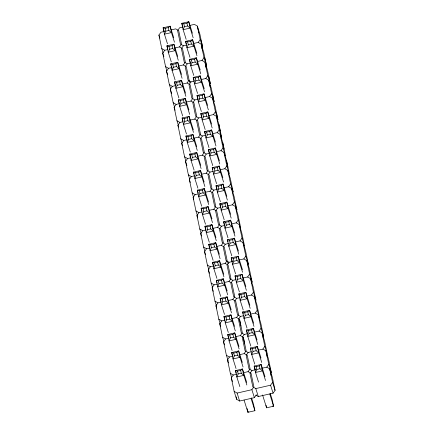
<?xml version="1.0" encoding="UTF-8"?>
<svg xmlns="http://www.w3.org/2000/svg" width="434" height="434" viewBox="0 0 434 434"><rect width="100%" height="100%" fill="white"/><g stroke="black" fill="none" stroke-linecap="round" stroke-linejoin="round"><path stroke-width="0.65" d="M174.473 42.217L171.457 32.577L164.453 34.178L163.108 27.781L165.175 28.319L165.777 31.161L164.453 34.178L167.475 43.812M178.276 60.255L175.255 50.621L168.256 52.216L166.911 45.825L168.978 46.362L169.575 49.205L168.256 52.216L171.278 61.856M193.157 37.731L190.141 28.091L183.137 29.691L181.792 23.295L183.859 23.832L184.461 26.675L183.137 29.691L186.159 39.326M182.079 78.299L179.058 68.664L172.059 70.259L170.708 63.869L172.781 64.406L173.378 67.243L172.059 70.259L175.081 79.899M196.96 55.774L193.944 46.134L186.94 47.735L185.595 41.339L187.662 41.876L188.264 44.718L186.94 47.735L189.962 57.369M185.882 96.343L182.86 86.702L175.862 88.303L174.511 81.907L176.584 82.444L177.18 85.286L175.862 88.303L178.879 97.938M200.763 73.813L197.741 64.178L190.743 65.773L189.398 59.382L191.465 59.919L192.061 62.756L190.743 65.773L193.765 75.413M189.685 114.381L186.663 104.746L179.66 106.346L178.314 99.95L180.387 100.487L180.983 103.33L179.66 106.346L182.681 115.981M204.566 91.856L201.544 82.221L194.546 83.816L193.195 77.426L195.267 77.957L195.864 80.8L194.546 83.816L197.562 93.451M193.483 132.424L190.466 122.789L183.463 124.384L182.117 117.994L184.184 118.531L184.786 121.368L183.463 124.384L186.484 134.025M208.369 109.9L205.347 100.259L198.349 101.86L196.998 95.464L199.07 96.001L199.667 98.843L198.349 101.86L201.365 111.495M197.286 150.468L194.264 140.828L187.266 142.428L185.92 136.037L187.987 136.569L188.589 139.412L187.266 142.428L190.287 152.063M212.172 127.938L209.15 118.303L202.146 119.898L200.801 113.507L202.873 114.044L203.47 116.887L202.146 119.898L205.168 129.538M201.088 168.511L198.067 158.871L191.069 160.471L189.718 154.075L191.79 154.612L192.387 157.455L191.069 160.471L194.09 170.106M215.969 145.981L212.953 136.347L205.949 137.941L204.604 131.551L206.671 132.088L207.273 134.925L205.949 137.941L208.971 147.582M204.891 186.549L201.87 176.915L194.871 178.51L193.521 172.119L195.593 172.656L196.19 175.499L194.871 178.51L197.888 188.15M219.772 164.025L216.75 154.385L209.752 155.985L208.407 149.589L210.474 150.126L211.07 152.969L209.752 155.985L212.774 165.62M208.694 204.593L205.673 194.958L198.669 196.553L197.324 190.163L199.396 190.694L199.993 193.537L198.669 196.553L201.691 206.193M223.575 182.068L220.553 172.428L213.555 174.029L212.204 167.632L214.277 168.17L214.873 171.012L213.555 174.029L216.571 183.663M212.492 222.637L209.476 212.996L202.472 214.597L201.126 208.201L203.193 208.738L203.796 211.58L202.472 214.597L205.494 224.232M227.378 200.107L224.356 190.472L217.358 192.067L216.007 185.676L218.08 186.213L218.676 189.05L217.358 192.067L220.374 201.707M216.295 240.675L213.273 231.04L206.275 232.635L204.929 226.244L206.996 226.781L207.598 229.624L206.275 232.635L209.297 242.275M231.181 218.15L228.159 208.515L221.156 210.11L219.81 203.72L221.882 204.251L222.479 207.094L221.156 210.11L224.177 219.745M220.098 258.718L217.076 249.083L210.078 250.678L208.732 244.288L210.799 244.825L211.396 247.662L210.078 250.678L213.099 260.319M234.978 236.194L231.962 226.553L224.958 228.154L223.613 221.758L225.68 222.295L226.282 225.137L224.958 228.154L227.98 237.789M223.901 276.762L220.879 267.122L213.881 268.722L212.53 262.326L214.602 262.863L215.199 265.706L213.881 268.722L216.897 278.357M238.781 254.232L235.76 244.597L228.761 246.192L227.416 239.801L229.483 240.338L230.08 243.181L228.761 246.192L231.783 255.832M227.704 294.805L224.682 285.165L217.678 286.765L216.333 280.369L218.405 280.906L219.002 283.749L217.678 286.765L220.7 296.4M242.584 272.275L239.563 262.641L232.564 264.235L231.213 257.845L233.286 258.382L233.883 261.219L232.564 264.235L235.581 273.876M231.501 312.843L228.485 303.209L221.481 304.804L220.136 298.413L222.203 298.95L222.805 301.787L221.481 304.804L224.503 314.444M246.387 290.319L243.365 280.679L236.367 282.279L235.016 275.883L237.089 276.42L237.686 279.263L236.367 282.279L239.384 291.914M235.304 330.887L232.282 321.252L225.284 322.847L223.939 316.457L226.006 316.988L226.608 319.831L225.284 322.847L228.306 332.482M250.19 308.362L247.168 298.722L240.165 300.323L238.819 293.926L240.892 294.464L241.488 297.306L240.165 300.323L243.186 309.957M239.107 348.931L236.085 339.29L229.087 340.891L227.742 334.495L229.808 335.032L230.405 337.874L229.087 340.891L232.109 350.526M253.988 326.401L250.971 316.766L243.968 318.361L242.622 311.97L244.689 312.507L245.291 315.344L243.968 318.361L246.989 328.001M243.045 366.963L240.029 357.323L233.025 358.923L231.68 352.527L233.747 353.064L234.349 355.907L233.025 358.923L236.047 368.558M257.791 344.444L254.769 334.804L247.771 336.404L246.425 330.014L248.492 330.545L249.089 333.388L247.771 336.404L250.792 346.039M246.848 385.001L243.832 375.367L236.828 376.962L235.483 370.571L237.55 371.108L238.152 373.945L236.828 376.962L239.85 386.602M261.735 362.477L258.713 352.837L251.709 354.437L250.364 348.041L252.436 348.578L253.033 351.421L251.709 354.437L254.731 364.072M265.532 380.52L262.516 370.88L255.512 372.481L254.167 366.084L256.234 366.621L256.836 369.464L255.512 372.481L258.534 382.115M163.108 52.861L161.768 48.575L158.925 35.078L160.933 32.235L164.144 31.503M166.911 70.899L165.571 66.614L162.723 53.122L164.736 50.279L167.947 49.547M174.376 48.082L179.513 46.905L181.526 44.067L178.683 30.57L175.71 28.866L171.213 29.892M186.631 45.06L183.419 45.792L181.412 48.635L184.255 62.133L187.222 63.836L190.434 63.104M170.714 88.943L169.374 84.657L166.526 71.16L168.538 68.322L171.75 67.59M193.059 43.595L198.197 42.423L200.21 39.581L197.367 26.083L194.399 24.38L189.902 25.405M178.819 65.973L183.316 64.948L185.323 62.105L182.481 48.613L179.513 46.905M187.222 63.836L185.209 66.679L188.058 80.171L191.025 81.88L194.237 81.147M174.707 107.599L173.171 102.701L170.329 89.203L172.341 86.361L175.553 85.628M202.032 48.489L202.7 47.539L199.857 34.042L197.367 26.083L198.788 32.832M197.503 61.487L202 60.462L204.007 57.624L201.164 44.127L198.197 42.423M182.622 84.017L187.119 82.992L189.126 80.149L186.284 66.652L183.316 64.948M191.025 81.88L189.012 84.717L191.855 98.214L194.828 99.918L198.04 99.185M178.32 125.03L176.974 120.744L174.132 107.247L176.139 104.404L179.356 103.672M205.835 66.527L206.503 65.583L203.66 52.085L201.164 44.127L202.586 50.876M201.305 79.53L205.803 78.505L207.81 75.662L204.967 62.17L202 60.462M185.779 102.207L190.922 101.03L192.929 98.192L190.087 84.695L187.119 82.992M194.828 99.918L192.815 102.76L195.658 116.258L198.626 117.961L201.843 117.229M182.117 143.068L180.777 138.782L177.935 125.29L179.942 122.448L183.153 121.715M205.108 97.574L209.606 96.549L211.613 93.706L208.77 80.209L205.803 78.505M189.582 120.245L194.72 119.073L196.732 116.236L193.889 102.739L190.922 101.03M198.626 117.961L196.618 120.804L199.461 134.301L202.428 136.005L205.64 135.272M185.92 161.112L184.58 156.826L181.737 143.328L183.745 140.491L186.956 139.753M208.911 115.618L213.409 114.587L215.416 111.75L212.573 98.252L209.606 96.549M194.025 138.142L198.522 137.117L200.535 134.274L197.692 120.777L194.72 119.073M202.428 136.005L200.421 138.847L203.264 152.339L206.231 154.048L209.443 153.311M189.723 179.155L188.383 174.869L185.535 161.372L187.548 158.529L190.759 157.797M217.239 120.652L217.911 119.708L215.069 106.211L212.573 98.252M212.709 133.656L217.206 132.63L219.219 129.788L216.376 116.296L213.409 114.587M197.828 156.186L202.325 155.16L204.333 152.318L201.49 138.82L198.522 137.117M206.231 154.048L204.219 156.886L207.067 170.383L210.034 172.086L213.246 171.354M193.526 197.193L192.181 192.908L189.338 179.416L191.351 176.573L194.562 175.841M221.042 138.696L221.709 137.752L218.866 124.254L216.376 116.296M216.512 151.699L221.009 150.674L223.022 147.831L220.174 134.334L217.206 132.63M201.631 174.229L206.128 173.199L208.136 170.361L205.293 156.864L202.325 155.16M210.034 172.086L208.022 174.929L210.864 188.427L213.837 190.13L217.049 189.398M197.329 215.237L195.984 210.951L193.141 197.454L195.148 194.616L198.365 193.884M220.315 169.743L224.812 168.718L226.819 165.875L223.977 152.377L221.009 150.674M204.788 192.414L209.931 191.242L211.938 188.399L209.096 174.907L206.128 173.199M213.837 190.13L211.825 192.973L214.667 206.465L217.635 208.174L220.852 207.441M201.126 233.28L199.786 228.995L196.944 215.497L198.951 212.655L202.163 211.922M223.472 187.927L228.615 186.756L230.622 183.918L227.779 170.421L224.812 168.718M209.231 210.311L213.734 209.286L215.741 206.443L212.899 192.946L209.931 191.242M217.635 208.174L215.627 211.011L218.47 224.508L221.438 226.212L224.649 225.479M204.929 251.324L203.589 247.038L200.747 233.541L202.754 230.698L205.966 229.966M232.445 192.821L233.118 191.877L230.275 178.379L227.779 170.421M227.921 205.824L232.418 204.799L234.425 201.956L231.582 188.464L228.615 186.756M213.034 228.355L217.532 227.324L219.544 224.487L216.702 210.989L213.734 209.286M221.438 226.212L219.43 229.054L222.273 242.552L225.241 244.255L228.452 243.523M209.768 248.009L206.557 248.742L204.544 251.584L207.392 265.076L208.922 269.975M236.248 210.864L236.921 209.915L234.078 196.423L231.582 188.464M231.718 223.868L236.215 222.843L238.228 220L235.385 206.503L232.418 204.799M216.837 246.393L221.335 245.367L223.342 242.53L220.499 229.033L217.532 227.324M225.241 244.255L223.228 247.098L226.076 260.595L229.043 262.299L232.255 261.566M212.535 287.406L211.19 283.12L208.347 269.623L210.36 266.785L213.571 266.047M235.521 241.912L240.018 240.881L242.031 238.044L239.188 224.546L236.215 222.843M219.995 264.583L225.137 263.411L227.145 260.568L224.302 247.071L221.335 245.367M229.043 262.299L227.031 265.136L229.874 278.633L232.846 280.342L236.058 279.604M216.338 305.449L214.993 301.163L212.15 287.666L214.157 284.823L217.374 284.091M238.678 260.096L243.821 258.924L245.828 256.082L242.986 242.59L240.018 240.881M224.443 282.48L228.94 281.454L230.948 278.612L228.105 265.114L225.137 263.411M232.846 280.342L230.834 283.18L233.676 296.677L236.644 298.38L239.861 297.648M220.331 324.1L218.796 319.202L215.953 305.71L217.96 302.867L221.172 302.135M247.657 264.99L248.324 264.04L245.481 250.548L242.986 242.59M243.127 277.993L247.624 276.968L249.631 274.125L246.789 260.628L243.821 258.924M228.241 300.518L232.743 299.493L234.751 296.655L231.908 283.158L228.94 281.454M236.644 298.38L234.637 301.223L237.479 314.721L240.447 316.424L243.658 315.692M223.939 341.531L222.599 337.245L219.756 323.748L221.763 320.91L224.975 320.178M251.454 283.033L252.127 282.084L249.284 268.586L246.789 260.628M246.93 296.037L251.427 295.011L253.434 292.169L250.592 278.671L247.624 276.968M232.044 318.561L236.541 317.536L238.554 314.693L235.711 301.201L232.743 299.493M240.447 316.424L238.44 319.267L241.282 332.759L244.25 334.468L247.461 333.73M228.127 360.795L226.402 355.289L223.553 341.791L225.566 338.949L228.778 338.216M255.257 301.071L255.93 300.127L253.087 286.63L250.592 278.671M250.727 314.075L255.225 313.05L257.237 310.212L254.395 296.715L251.427 295.011M235.846 336.605L240.344 335.58L242.351 332.737L239.508 319.24L236.541 317.536M244.25 334.468L242.237 337.305L245.085 350.802L248.053 352.506L251.405 351.762M231.685 377.607L230.34 373.321L227.497 359.824L229.505 356.981M253.89 332.265L259.027 331.093L261.04 328.25L258.197 314.759L255.225 313.05M244.147 353.618L246.154 350.781L243.311 337.283L240.344 335.58M248.188 352.5L246.181 355.337L249.024 368.835L251.991 370.538L255.203 369.806M256.391 394.81L254.384 397.652L239.606 401.027L236.638 399.318L234.143 391.359L231.3 377.868L233.308 375.025L236.519 374.292M262.863 337.158L263.53 336.209L260.688 322.717L258.197 314.759M262.83 349.137L264.838 346.294L261.995 332.797L259.027 331.093M242.948 372.828L248.085 371.65L250.098 368.813L247.255 355.316L244.288 353.612L239.145 354.784M251.991 370.538L249.984 373.381L252.827 386.878L255.794 388.582L258.29 396.54L273.067 393.166L275.075 390.329L272.232 376.831L269.742 368.873L266.774 367.169L261.631 368.341M266.774 367.169L268.782 364.327L265.939 350.829L262.971 349.126L258.333 350.162M234.143 391.359L237.11 393.068L251.888 389.694L253.895 386.851L251.053 373.359L248.085 371.65M270.604 373.229L271.277 372.285L268.429 358.788L265.939 350.829L267.36 357.578M255.794 388.582L270.572 385.208L272.585 382.37L269.742 368.873L271.158 375.622M165.175 28.319L168.289 27.608L170.106 26.186L173.73 37.753M183.859 23.832L186.973 23.121L188.79 21.7L192.419 33.266M168.978 46.362L172.092 45.651L173.909 44.225L177.734 56.436M187.662 41.876L190.776 41.165L192.593 39.744L196.824 53.236M172.781 64.406L175.889 63.695L177.712 62.268L181.537 74.474M191.465 59.919L194.578 59.208L196.396 57.782L200.22 69.993M176.584 82.444L179.692 81.733L181.515 80.312L185.54 93.164M195.267 77.957L198.376 77.252L200.199 75.825L204.224 88.677M180.387 100.487L183.495 99.777L185.318 98.355L188.942 109.916M199.07 96.001L202.179 95.29L204.002 93.869L207.626 105.435M184.184 118.531L187.298 117.82L189.115 116.393L193.347 129.885M202.873 114.044L205.982 113.334L207.799 111.912L211.629 124.119M187.987 136.569L191.101 135.858L192.918 134.437L196.743 146.643M206.671 132.088L209.785 131.377L211.602 129.95L215.427 142.157M191.79 154.612L194.899 153.902L196.721 152.48L200.747 165.327M210.474 150.126L213.588 149.415L215.405 147.994L219.43 160.846M195.593 172.656L198.701 171.945L200.524 170.519L204.148 182.085M214.277 168.17L217.385 167.459L219.208 166.038L222.832 177.598M199.396 190.694L202.504 189.989L204.327 188.562L208.553 202.054M218.08 186.213L221.188 185.502L223.011 184.076L226.836 196.287M203.193 208.738L206.307 208.027L208.125 206.606L211.949 218.812M221.882 204.251L224.991 203.546L226.808 202.119L230.638 214.325M206.996 226.781L210.11 226.071L211.928 224.649L215.953 237.496M225.68 222.295L228.794 221.584L230.611 220.163L234.642 233.009M210.799 244.825L213.908 244.114L215.731 242.687L219.354 254.253M229.483 240.338L232.597 239.628L234.414 238.206L238.44 251.053M214.602 262.863L217.711 262.152L219.533 260.731L223.76 274.223M233.286 258.382L236.394 257.671L238.217 256.244L242.443 269.736M218.405 280.906L221.514 280.196L223.336 278.774L227.161 290.981M237.089 276.42L240.197 275.709L242.02 274.288L245.845 286.494M222.203 298.95L225.317 298.239L227.134 296.813L231.165 309.664M240.892 294.464L244 293.753L245.823 292.332L249.848 305.178M226.006 316.988L229.119 316.283L230.937 314.856L234.561 326.422M244.689 312.507L247.803 311.796L249.621 310.37L253.651 323.221M229.808 335.032L232.917 334.321L234.74 332.9L238.966 346.392M248.492 330.545L251.606 329.84L253.423 328.413L257.047 339.979M233.747 353.064L236.861 352.354L238.678 350.932L242.302 362.493M252.436 348.578L255.545 347.867L257.367 346.446L260.991 358.012M237.55 371.108L240.664 370.397L242.481 368.971L246.713 382.462M256.234 366.621L259.348 365.911L261.165 364.489L264.995 376.696M248.812 411.589L247.901 412.3L244.076 400.094M182.833 27.016L179.616 27.754L177.609 30.592L180.452 44.089L183.419 45.792M184.461 26.675L187.569 25.964L190.141 28.091L188.79 21.7L181.792 23.295L183.002 27.152M165.777 31.161L168.886 30.451L171.457 32.577L170.106 26.186L163.108 27.781L164.318 31.639M188.264 44.718L191.372 44.008L193.944 46.134L192.593 39.744L185.595 41.339L186.398 43.91M169.575 49.205L172.689 48.494L175.255 50.621L173.909 44.225L166.911 45.825L167.714 48.396M192.061 62.756L195.175 62.051L197.741 64.178L196.396 57.782L189.398 59.382L190.401 62.594M173.378 67.243L176.492 66.532L179.058 68.664L177.712 62.268L170.708 63.869L171.115 65.154M195.864 80.8L198.978 80.089L201.544 82.221L200.199 75.825L193.195 77.426L194.204 80.637M177.18 85.286L180.294 84.576L182.86 86.702L181.515 80.312L174.511 81.907L175.52 85.124M199.667 98.843L202.781 98.133L205.347 100.259L204.002 93.869L196.998 95.464L198.208 99.321M180.983 103.33L184.092 102.619L186.663 104.746L185.318 98.355L178.314 99.95L179.524 103.807M203.47 116.887L206.579 116.176L209.15 118.303L207.799 111.912L200.801 113.507L202.011 117.364M184.786 121.368L187.895 120.657L190.466 122.789L189.115 116.393L182.117 117.994L182.92 120.565M207.273 134.925L210.381 134.214L212.953 136.347L211.602 129.95L204.604 131.551L205.407 134.117M188.589 139.412L191.698 138.701L194.264 140.828L192.918 134.437L185.92 136.037L187.325 140.535M211.07 152.969L214.184 152.258L216.75 154.385L215.405 147.994L208.407 149.589L209.41 152.806M192.387 157.455L195.501 156.745L198.067 158.871L196.721 152.48L189.718 154.075L190.727 157.287M214.873 171.012L217.987 170.302L220.553 172.428L219.208 166.038L212.204 167.632L212.812 169.558M196.19 175.499L199.304 174.788L201.87 176.915L200.524 170.519L193.521 172.119L194.128 174.045M218.676 189.05L221.79 188.345L224.356 190.472L223.011 184.076L216.007 185.676L217.217 189.528M199.993 193.537L203.101 192.826L205.673 194.958L204.327 188.562L197.324 190.163L198.132 192.729M222.479 207.094L225.588 206.383L228.159 208.515L226.808 202.119L219.81 203.72L220.618 206.286M203.796 211.58L206.904 210.87L209.476 212.996L208.125 206.606L201.126 208.201L201.929 210.772M226.282 225.137L229.391 224.427L231.962 226.553L230.611 220.163L223.613 221.758L224.617 224.969M207.598 229.624L210.707 228.913L213.273 231.04L211.928 224.649L204.929 226.244L205.933 229.456M230.08 243.181L233.194 242.47L235.76 244.597L234.414 238.206L227.416 239.801L228.018 241.727M211.396 247.662L214.51 246.951L217.076 249.083L215.731 242.687L208.732 244.288L209.937 248.139M233.883 261.219L236.997 260.508L239.563 262.641L238.217 256.244L231.213 257.845L232.423 261.697M215.199 265.706L218.313 264.995L220.879 267.122L219.533 260.731L212.53 262.326L213.74 266.183M237.686 279.263L240.799 278.552L243.365 280.679L242.02 274.288L235.016 275.883L235.825 278.454M219.002 283.749L222.11 283.039L224.682 285.165L223.336 278.774L216.333 280.369L217.141 282.941M241.488 297.306L244.597 296.596L247.168 298.722L245.823 292.332L238.819 293.926L239.828 297.138M222.805 301.787L225.913 301.082L228.485 303.209L227.134 296.813L220.136 298.413L221.139 301.625M245.291 315.344L248.4 314.639L250.971 316.766L249.621 310.37L242.622 311.97L243.224 313.896M226.608 319.831L229.716 319.12L232.282 321.252L230.937 314.856L223.939 316.457L224.942 319.668M249.089 333.388L252.203 332.677L254.769 334.804L253.423 328.413L246.425 330.014L247.63 333.865M230.405 337.874L233.519 337.164L236.085 339.29L234.74 332.9L227.742 334.495L228.946 338.352M253.033 351.421L256.141 350.71L258.713 352.837L257.367 346.446L250.364 348.041L250.966 349.972M232.722 356.249L229.369 356.992L226.402 355.289M234.349 355.907L237.458 355.196L240.029 357.323L238.678 350.932L231.68 352.527L232.89 356.385M256.836 369.464L259.944 368.754L262.516 370.88L261.165 364.489L254.167 366.084L255.376 369.942M238.152 373.945L241.261 373.24L243.832 375.367L242.481 368.971L235.483 370.571L236.286 373.142M262.559 394.967L266.584 407.814L273.588 406.219L272.243 399.822L270.225 393.399M251.541 397.886L253.554 404.309L254.904 410.705L247.901 412.3L247.092 408.465M272.552 405.947L273.588 406.219L269.764 394.012M161.768 48.575L164.736 50.279M165.571 66.614L168.538 68.322M169.374 84.657L172.341 86.361M173.171 102.701L176.139 104.404M176.974 120.744L179.942 122.448M180.777 138.782L183.745 140.491M184.58 156.826L187.548 158.529M188.383 174.869L191.351 176.573M192.181 192.908L195.148 194.616M195.984 210.951L198.951 212.655M199.786 228.995L202.754 230.698M203.589 247.038L206.557 248.742M207.392 265.076L210.36 266.785M211.19 283.12L214.157 284.823M214.993 301.163L217.96 302.867M218.796 319.202L221.763 320.91M222.599 337.245L225.566 338.949M230.34 373.321L233.308 375.025M255.816 395.119L258.29 396.54M200.21 39.581L202.7 47.539L201.278 40.791M204.007 57.624L206.503 65.583L205.081 58.834M207.81 75.662L210.306 83.621L207.463 70.129L204.967 62.17L206.389 68.914M211.613 93.706L214.108 101.665L211.266 88.167L208.77 80.209L210.192 86.957M215.416 111.75L217.911 119.708L216.49 112.959M219.219 129.788L221.709 137.752M220.174 134.334L222.669 142.292L225.512 155.79L223.022 147.831M223.977 152.377L226.472 160.336L229.315 173.833L226.819 165.875M230.622 183.918L233.118 191.877M234.425 201.956L236.921 209.915M235.385 206.503L237.875 214.461L240.718 227.958L238.228 220M239.188 224.546L241.678 232.505L244.521 246.002L242.031 238.044M245.828 256.082L248.324 264.04M189.316 80.762L189.897 82.601M249.631 274.125L252.127 282.084M253.434 292.169L255.93 300.127M254.395 296.715L256.885 304.673L259.727 318.171L257.237 310.212M261.04 328.25L263.53 336.209M261.995 332.797L264.49 340.755L267.333 354.252L264.838 346.294M268.782 364.327L271.277 372.285M272.585 382.37L275.075 390.329M171.517 66.435L172.119 68.366M270.572 385.208L273.067 393.166M158.925 35.078L159.886 38.138M162.723 53.122L163.878 56.794M227.53 261.794L228.105 263.628M166.526 71.16L167.676 74.838M170.329 89.203L171.674 93.489M174.132 107.247L175.092 110.307M177.935 125.29L178.51 127.124M181.737 143.328L182.502 145.781M185.535 161.372L186.88 165.658M189.338 179.416L190.298 182.475M193.141 197.454L193.716 199.293M251.888 389.694L254.384 397.652M196.944 215.497L197.709 217.949M200.747 233.541L201.512 235.987M251.08 398.493L254.904 410.705M204.739 252.192L205.504 254.644M208.347 269.623L209.497 273.295M212.15 287.666L213.3 291.339M215.953 305.71L216.718 308.156M219.756 323.748L220.711 326.813M223.553 341.791L224.514 344.851M227.497 359.824L228.458 362.884M237.11 393.068L239.606 401.027M231.3 377.868L232.45 381.54M208.884 76.878L210.306 83.621M212.687 94.916L214.108 101.665M218.866 124.254L220.288 131.003M222.669 142.292L224.09 149.041M226.472 160.336L227.893 167.085M255.545 347.867L256.141 350.71M259.348 365.911L259.944 368.754M186.973 23.121L187.569 25.964M190.776 41.165L191.372 44.008M194.578 59.208L195.175 62.051M198.376 77.252L198.978 80.089M202.179 95.29L202.781 98.133M205.982 113.334L206.579 116.176M209.785 131.377L210.381 134.214M213.588 149.415L214.184 152.258M217.385 167.459L217.987 170.302M221.188 185.502L221.79 188.345M224.991 203.546L225.588 206.383M228.794 221.584L229.391 224.427M232.597 239.628L233.194 242.47M236.394 257.671L236.997 260.508M240.197 275.709L240.799 278.552M244 293.753L244.597 296.596M247.803 311.796L248.4 314.639M251.606 329.84L252.203 332.677M266.047 405.258L266.584 407.814M239.508 319.24L240.93 325.988M243.311 337.283L244.733 344.032M236.861 352.354L237.458 355.196M240.664 370.397L241.261 373.24M168.289 27.608L168.886 30.451M172.092 45.651L172.689 48.494M175.889 63.695L176.492 66.532M179.692 81.733L180.294 84.576M183.495 99.777L184.092 102.619M187.298 117.82L187.895 120.657M191.101 135.858L191.698 138.701M194.899 153.902L195.501 156.745M198.701 171.945L199.304 174.788M202.504 189.989L203.101 192.826M206.307 208.027L206.904 210.87M210.11 226.071L210.707 228.913M213.908 244.114L214.51 246.951M217.711 262.152L218.313 264.995M221.514 280.196L222.11 283.039M225.317 298.239L225.913 301.082M229.119 316.283L229.716 319.12M232.917 334.321L233.519 337.164M236.096 396.752L236.638 399.318"/></g></svg>
